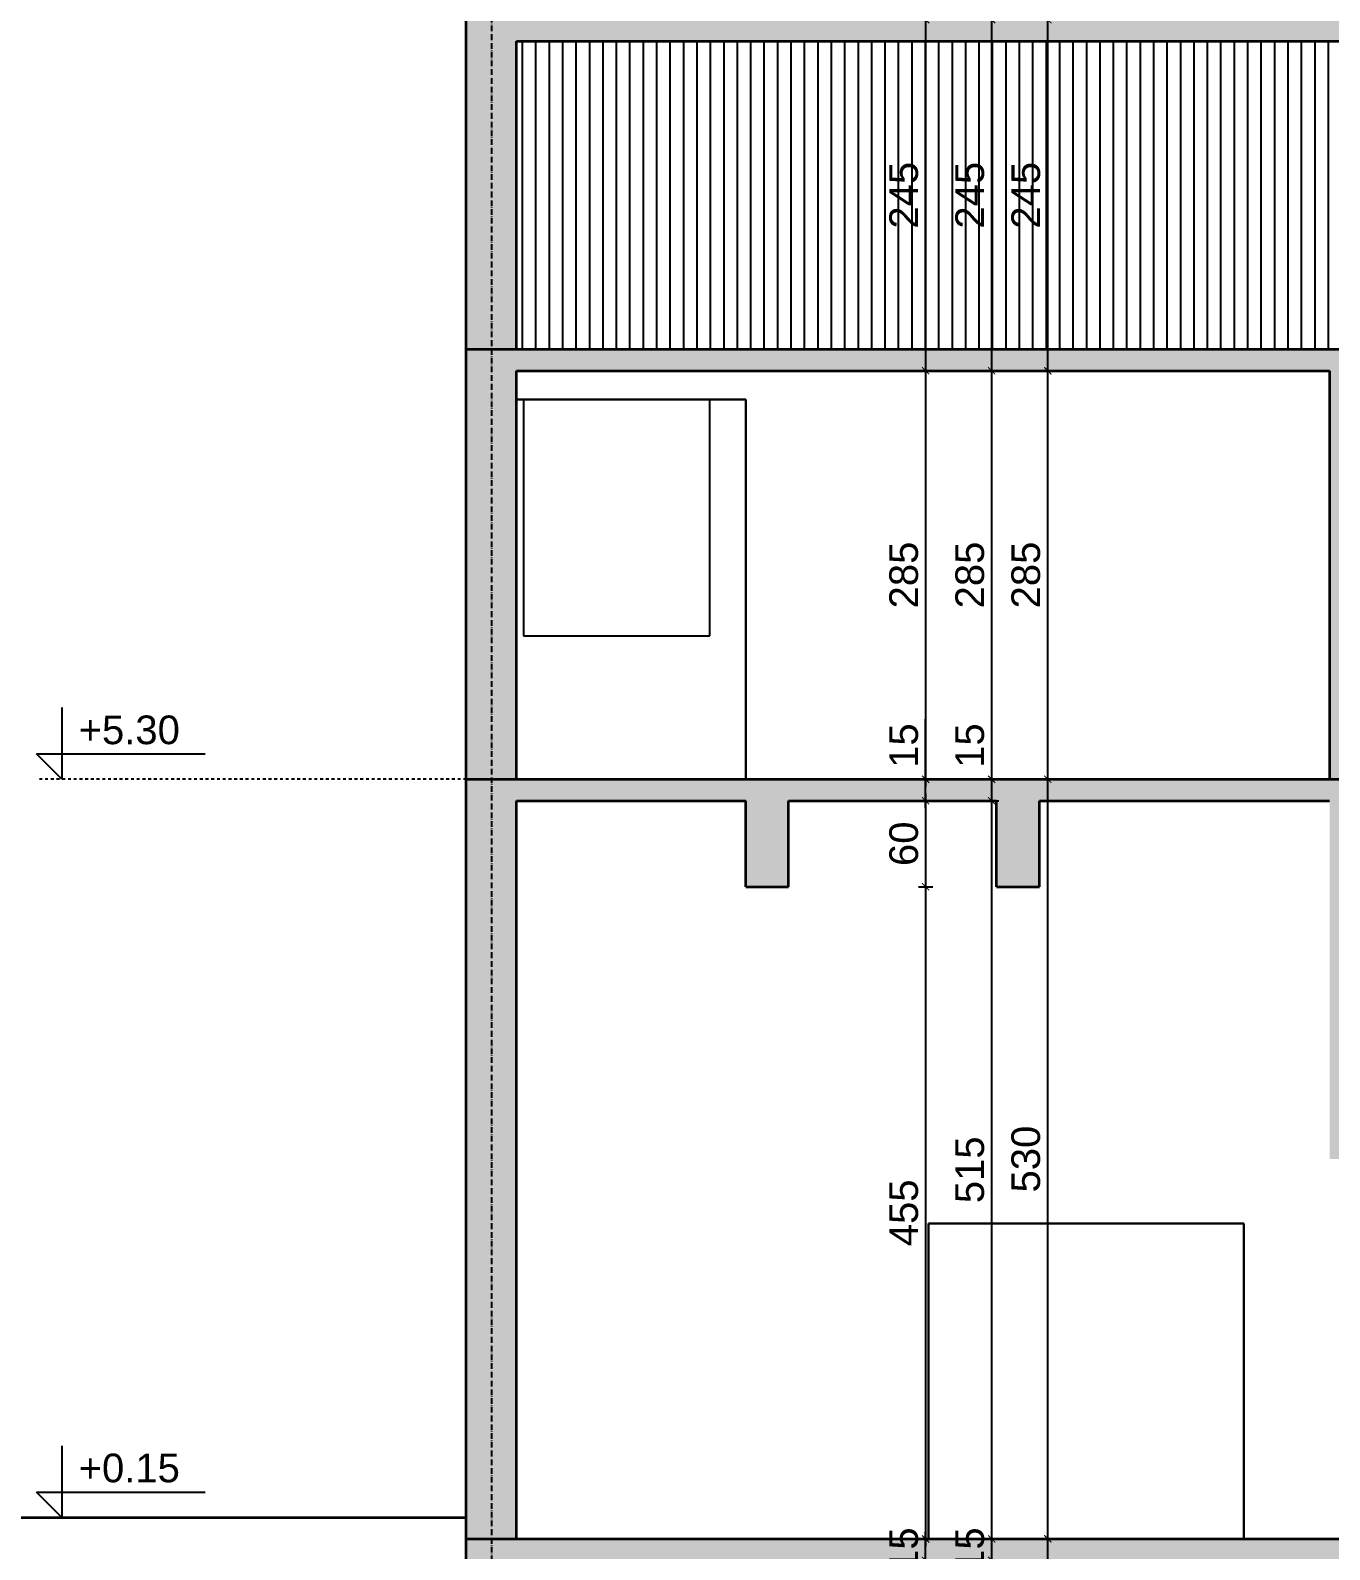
# Model space of a CAD drawing. Header units: inches. Extents: x -72385 to 39588, y -6525 to 66685.
# Drawn here: x 20788 to 21695, y 23618 to 24678 of the extents above; entities that cross this region are included whole.
import ezdxf

# ---------------------------------------------------------------- set-up
doc = ezdxf.new("R2010")
doc.units = ezdxf.units.IN
doc.header["$MEASUREMENT"] = 0
doc.linetypes.add('DashDot', pattern=[0.6, 0.4, -0.1, 0, -0.1])
doc.linetypes.add('Hidden', pattern=[0.4, 0.2, -0.2])
for name, color, linetype, lineweight in [('Надписи коти вътрешни', 252, 'Continuous', 25), ('Надписи нива', 252, 'Continuous', 25), ('Оси', 252, 'DashDot', 25), ('Фасади Разрези дебело', 7, 'Continuous', 35), ('Фасади Разрези средно', 252, 'Continuous', 30), ('Фасади Разрези тънко', 253, 'Continuous', 25), ('Щрих стени', 254, 'Continuous', 25)]:
    doc.layers.add(name, color=color, linetype=linetype, lineweight=lineweight)
doc.styles.add('Arial Regular', font='arial.ttf')
doc.styles.get("Standard").update_dxf_attribs({"font": 'arial.ttf'})
doc.dimstyles.new('Annotative', dxfattribs={"dimscale": 0, "dimtxt": 20, "dimasz": 5, "dimexe": 5, "dimexo": 5, "dimgap": 5, "dimtad": 1, "dimdec": 0, "dimzin": 0, "dimdsep": 46, "dimtxsty": 'Standard', "dimblk": 'ARCHTICK', "dimcen": 5, "dimdle": 5, "dimadec": 0, "dimazin": 0, "dimtfac": 1, "dimtdec": 0, "dimtofl": 0, "dimtmove": 0, "dimatfit": 3, "dimldrblk": 'ARCHTICK', "dimfxl": 5, "dimfxlon": 1, "dimtolj": 1, "dimtzin": 0, "dimarcsym": 1})

# ---------------------------------------------------------------- blocks, each defined once
blk = doc.blocks.new('_ArchTick')
at = {"color": 0, "linetype": 'ByBlock', "const_width": 0.15}
blk.add_lwpolyline([(-0.5, -0.5), (0.5, 0.5)], dxfattribs=at)
blk = doc.blocks.new('*D5325')
at = {"layer": 'Defpoints', "color": 0, "ltscale": 10, "transparency": 16777216}
for p in [(21343.3, 24155.9), (21412.6, 24155.9), (21343.3, 24140.9)]:
    blk.add_point(p, dxfattribs=at)
at = {"layer": 'Надписи коти вътрешни', "color": 0, "lineweight": -2, "ltscale": 10, "transparency": 16777216}
for p, q in [((21412.6, 24155.9), (21412.6, 24197.8)), ((21407.6, 24155.9), (21417.6, 24155.9)), ((21412.6, 24135.9), (21412.6, 24155.9)), ((21407.6, 24140.9), (21417.6, 24140.9))]:
    blk.add_line(p, q, dxfattribs=at)
at = {"layer": 'Надписи коти вътрешни', "color": 0, "lineweight": -2, "ltscale": 10, "transparency": 16777216, "xscale": 5, "yscale": 5, "zscale": 5}
for p, rotation in [((21412.6, 24155.9), 90), ((21412.6, 24140.9), 270)]:
    blk.add_blockref('_ArchTick', p, dxfattribs=dict(at, rotation=rotation))
at = {"layer": 'Надписи коти вътрешни', "color": 0, "ltscale": 10, "transparency": 16777216, "insert": (21397.4, 24179.4), "char_height": 20, "attachment_point": 5, "rotation": 90}
blk.add_mtext('\\A1;15', dxfattribs=at)
blk = doc.blocks.new('*D5324')
at = {"layer": 'Defpoints', "color": 0, "ltscale": 10, "transparency": 16777216}
for p in [(21343.3, 24140.9), (21317, 24080.9), (21412.6, 24080.9)]:
    blk.add_point(p, dxfattribs=at)
at = {"layer": 'Надписи коти вътрешни', "color": 0, "lineweight": -2, "ltscale": 10, "transparency": 16777216}
for p, q in [((21407.6, 24140.9), (21417.6, 24140.9)), ((21412.6, 24145.9), (21412.6, 24075.9)), ((21407.6, 24080.9), (21417.6, 24080.9))]:
    blk.add_line(p, q, dxfattribs=at)
at = {"layer": 'Надписи коти вътрешни', "color": 0, "lineweight": -2, "ltscale": 10, "transparency": 16777216, "xscale": 5, "yscale": 5, "zscale": 5}
for p, rotation in [((21412.6, 24140.9), 90), ((21412.6, 24080.9), 270)]:
    blk.add_blockref('_ArchTick', p, dxfattribs=dict(at, rotation=rotation))
at = {"layer": 'Надписи коти вътрешни', "color": 0, "ltscale": 10, "transparency": 16777216, "insert": (21397.4, 24110.9), "char_height": 20, "attachment_point": 5, "rotation": 90}
blk.add_mtext('\\A1;60', dxfattribs=at)
blk = doc.blocks.new('*D5322')
at = {"layer": 'Defpoints', "color": 0, "ltscale": 10, "transparency": 16777216}
for p in [(21389.4, 23625.9), (21412.6, 23625.9), (21368.4, 23610.9)]:
    blk.add_point(p, dxfattribs=at)
at = {"layer": 'Надписи коти вътрешни', "color": 0, "lineweight": -2, "ltscale": 10, "transparency": 16777216}
for p, q in [((21412.6, 23605.9), (21412.6, 23630.9)), ((21407.6, 23625.9), (21417.6, 23625.9)), ((21407.6, 23610.9), (21417.6, 23610.9))]:
    blk.add_line(p, q, dxfattribs=at)
at = {"layer": 'Надписи коти вътрешни', "color": 0, "lineweight": -2, "ltscale": 10, "transparency": 16777216, "xscale": 5, "yscale": 5, "zscale": 5}
for p, rotation in [((21412.6, 23625.9), 90), ((21412.6, 23610.9), 270)]:
    blk.add_blockref('_ArchTick', p, dxfattribs=dict(at, rotation=rotation))
at = {"layer": 'Надписи коти вътрешни', "color": 0, "ltscale": 10, "transparency": 16777216, "insert": (21397.4, 23618.4), "char_height": 20, "attachment_point": 5, "rotation": 90}
blk.add_mtext('\\A1;15', dxfattribs=at)
blk = doc.blocks.new('*D5321')
at = {"layer": 'Defpoints', "color": 0, "ltscale": 10, "transparency": 16777216}
for p in [(21317, 24080.9), (21334.6, 23625.9), (21412.6, 23625.9)]:
    blk.add_point(p, dxfattribs=at)
at = {"layer": 'Надписи коти вътрешни', "color": 0, "lineweight": -2, "ltscale": 10, "transparency": 16777216}
for p, q in [((21412.6, 24085.9), (21412.6, 23620.9)), ((21407.6, 24080.9), (21417.6, 24080.9)), ((21407.6, 23625.9), (21417.6, 23625.9))]:
    blk.add_line(p, q, dxfattribs=at)
at = {"layer": 'Надписи коти вътрешни', "color": 0, "lineweight": -2, "ltscale": 10, "transparency": 16777216, "xscale": 5, "yscale": 5, "zscale": 5}
for p, rotation in [((21412.6, 24080.9), 90), ((21412.6, 23625.9), 270)]:
    blk.add_blockref('_ArchTick', p, dxfattribs=dict(at, rotation=rotation))
at = {"layer": 'Надписи коти вътрешни', "color": 0, "ltscale": 10, "transparency": 16777216, "insert": (21397.4, 23853.4), "char_height": 20, "attachment_point": 5, "rotation": 90}
blk.add_mtext('\\A1;455', dxfattribs=at)
blk = doc.blocks.new('*D5320')
at = {"layer": 'Defpoints', "color": 0, "ltscale": 10, "transparency": 16777216}
for p in [(21343.3, 24685.9), (21334.6, 24440.9), (21412.6, 24440.9)]:
    blk.add_point(p, dxfattribs=at)
at = {"layer": 'Надписи коти вътрешни', "color": 0, "lineweight": -2, "ltscale": 10, "transparency": 16777216}
for p, q in [((21412.6, 24690.9), (21412.6, 24435.9)), ((21407.6, 24685.9), (21417.6, 24685.9)), ((21407.6, 24440.9), (21417.6, 24440.9))]:
    blk.add_line(p, q, dxfattribs=at)
at = {"layer": 'Надписи коти вътрешни', "color": 0, "lineweight": -2, "ltscale": 10, "transparency": 16777216, "xscale": 5, "yscale": 5, "zscale": 5}
for p, rotation in [((21412.6, 24685.9), 90), ((21412.6, 24440.9), 270)]:
    blk.add_blockref('_ArchTick', p, dxfattribs=dict(at, rotation=rotation))
at = {"layer": 'Надписи коти вътрешни', "color": 0, "ltscale": 10, "transparency": 16777216, "insert": (21397.4, 24563.4), "char_height": 20, "attachment_point": 5, "rotation": 90}
blk.add_mtext('\\A1;245', dxfattribs=at)
blk = doc.blocks.new('*D5310')
at = {"layer": 'Defpoints', "color": 0, "ltscale": 10, "transparency": 16777216}
for p in [(21357, 24440.9), (21357, 24155.9), (21412.6, 24155.9)]:
    blk.add_point(p, dxfattribs=at)
at = {"layer": 'Надписи коти вътрешни', "color": 0, "lineweight": -2, "ltscale": 10, "transparency": 16777216}
for p, q in [((21412.6, 24445.9), (21412.6, 24150.9)), ((21407.6, 24440.9), (21417.6, 24440.9)), ((21407.6, 24155.9), (21417.6, 24155.9))]:
    blk.add_line(p, q, dxfattribs=at)
at = {"layer": 'Надписи коти вътрешни', "color": 0, "lineweight": -2, "ltscale": 10, "transparency": 16777216, "xscale": 5, "yscale": 5, "zscale": 5}
for p, rotation in [((21412.6, 24440.9), 90), ((21412.6, 24155.9), 270)]:
    blk.add_blockref('_ArchTick', p, dxfattribs=dict(at, rotation=rotation))
at = {"layer": 'Надписи коти вътрешни', "color": 0, "ltscale": 10, "transparency": 16777216, "insert": (21397.4, 24298.4), "char_height": 20, "attachment_point": 5, "rotation": 90}
blk.add_mtext('\\A1;285', dxfattribs=at)
blk = doc.blocks.new('*D5055')
at = {"layer": 'Defpoints', "color": 0, "ltscale": 10, "transparency": 16777216}
for p in [(21404.3, 23625.9), (21458.7, 23625.9), (21404.3, 23610.9)]:
    blk.add_point(p, dxfattribs=at)
at = {"layer": 'Надписи коти вътрешни', "color": 0, "lineweight": -2, "ltscale": 10, "transparency": 16777216}
for p, q in [((21458.7, 23605.9), (21458.7, 23630.9)), ((21453.7, 23625.9), (21463.7, 23625.9)), ((21453.7, 23610.9), (21463.7, 23610.9))]:
    blk.add_line(p, q, dxfattribs=at)
at = {"layer": 'Надписи коти вътрешни', "color": 0, "lineweight": -2, "ltscale": 10, "transparency": 16777216, "xscale": 5, "yscale": 5, "zscale": 5}
for p, rotation in [((21458.7, 23625.9), 90), ((21458.7, 23610.9), 270)]:
    blk.add_blockref('_ArchTick', p, dxfattribs=dict(at, rotation=rotation))
at = {"layer": 'Надписи коти вътрешни', "color": 0, "ltscale": 10, "transparency": 16777216, "insert": (21443.5, 23618.4), "char_height": 20, "attachment_point": 5, "rotation": 90}
blk.add_mtext('\\A1;15', dxfattribs=at)
blk = doc.blocks.new('*D5053')
at = {"layer": 'Defpoints', "color": 0, "ltscale": 10, "transparency": 16777216}
for p in [(21326.9, 23625.9), (21497.9, 23625.9), (21320.1, 23265.9)]:
    blk.add_point(p, dxfattribs=at)
at = {"layer": 'Надписи коти вътрешни', "color": 0, "lineweight": -2, "ltscale": 10, "transparency": 16777216}
for p, q in [((21497.9, 23260.9), (21497.9, 23630.9)), ((21492.9, 23625.9), (21502.9, 23625.9)), ((21492.9, 23265.9), (21502.9, 23265.9))]:
    blk.add_line(p, q, dxfattribs=at)
at = {"layer": 'Надписи коти вътрешни', "color": 0, "lineweight": -2, "ltscale": 10, "transparency": 16777216, "xscale": 5, "yscale": 5, "zscale": 5}
for p, rotation in [((21497.9, 23625.9), 90), ((21497.9, 23265.9), 270)]:
    blk.add_blockref('_ArchTick', p, dxfattribs=dict(at, rotation=rotation))
at = {"layer": 'Надписи коти вътрешни', "color": 0, "ltscale": 10, "transparency": 16777216, "insert": (21482.6, 23445.9), "char_height": 20, "attachment_point": 5, "rotation": 90}
blk.add_mtext('\\A1;360', dxfattribs=at)
blk = doc.blocks.new('*D5052')
at = {"layer": 'Defpoints', "color": 0, "ltscale": 10, "transparency": 16777216}
for p in [(21349.7, 24440.9), (21458.7, 24440.9), (21346.2, 24155.9)]:
    blk.add_point(p, dxfattribs=at)
at = {"layer": 'Надписи коти вътрешни', "color": 0, "lineweight": -2, "ltscale": 10, "transparency": 16777216}
for p, q in [((21458.7, 24150.9), (21458.7, 24445.9)), ((21453.7, 24440.9), (21463.7, 24440.9)), ((21453.7, 24155.9), (21463.7, 24155.9))]:
    blk.add_line(p, q, dxfattribs=at)
at = {"layer": 'Надписи коти вътрешни', "color": 0, "lineweight": -2, "ltscale": 10, "transparency": 16777216, "xscale": 5, "yscale": 5, "zscale": 5}
for p, rotation in [((21458.7, 24440.9), 90), ((21458.7, 24155.9), 270)]:
    blk.add_blockref('_ArchTick', p, dxfattribs=dict(at, rotation=rotation))
at = {"layer": 'Надписи коти вътрешни', "color": 0, "ltscale": 10, "transparency": 16777216, "insert": (21443.5, 24298.4), "char_height": 20, "attachment_point": 5, "rotation": 90}
blk.add_mtext('\\A1;285', dxfattribs=at)
blk = doc.blocks.new('*D5051')
at = {"layer": 'Defpoints', "color": 0, "ltscale": 10, "transparency": 16777216}
for p in [(21329.4, 24440.9), (21497.9, 24440.9), (21346.2, 24155.9)]:
    blk.add_point(p, dxfattribs=at)
at = {"layer": 'Надписи коти вътрешни', "color": 0, "lineweight": -2, "ltscale": 10, "transparency": 16777216}
for p, q in [((21497.9, 24150.9), (21497.9, 24445.9)), ((21492.9, 24440.9), (21502.9, 24440.9)), ((21492.9, 24155.9), (21502.9, 24155.9))]:
    blk.add_line(p, q, dxfattribs=at)
at = {"layer": 'Надписи коти вътрешни', "color": 0, "lineweight": -2, "ltscale": 10, "transparency": 16777216, "xscale": 5, "yscale": 5, "zscale": 5}
for p, rotation in [((21497.9, 24440.9), 90), ((21497.9, 24155.9), 270)]:
    blk.add_blockref('_ArchTick', p, dxfattribs=dict(at, rotation=rotation))
at = {"layer": 'Надписи коти вътрешни', "color": 0, "ltscale": 10, "transparency": 16777216, "insert": (21482.6, 24298.4), "char_height": 20, "attachment_point": 5, "rotation": 90}
blk.add_mtext('\\A1;285', dxfattribs=at)
blk = doc.blocks.new('*D5050')
at = {"layer": 'Defpoints', "color": 0, "ltscale": 10, "transparency": 16777216}
for p in [(21349.7, 24685.9), (21458.7, 24685.9), (21346.2, 24440.9)]:
    blk.add_point(p, dxfattribs=at)
at = {"layer": 'Надписи коти вътрешни', "color": 0, "lineweight": -2, "ltscale": 10, "transparency": 16777216}
for p, q in [((21458.7, 24435.9), (21458.7, 24690.9)), ((21453.7, 24685.9), (21463.7, 24685.9)), ((21453.7, 24440.9), (21463.7, 24440.9))]:
    blk.add_line(p, q, dxfattribs=at)
at = {"layer": 'Надписи коти вътрешни', "color": 0, "lineweight": -2, "ltscale": 10, "transparency": 16777216, "xscale": 5, "yscale": 5, "zscale": 5}
for p, rotation in [((21458.7, 24685.9), 90), ((21458.7, 24440.9), 270)]:
    blk.add_blockref('_ArchTick', p, dxfattribs=dict(at, rotation=rotation))
at = {"layer": 'Надписи коти вътрешни', "color": 0, "ltscale": 10, "transparency": 16777216, "insert": (21443.5, 24563.4), "char_height": 20, "attachment_point": 5, "rotation": 90}
blk.add_mtext('\\A1;245', dxfattribs=at)
blk = doc.blocks.new('*D5049')
at = {"layer": 'Defpoints', "color": 0, "ltscale": 10, "transparency": 16777216}
for p in [(21329.4, 24685.9), (21497.9, 24685.9), (21346.2, 24440.9)]:
    blk.add_point(p, dxfattribs=at)
at = {"layer": 'Надписи коти вътрешни', "color": 0, "lineweight": -2, "ltscale": 10, "transparency": 16777216}
for p, q in [((21497.9, 24435.9), (21497.9, 24690.9)), ((21492.9, 24685.9), (21502.9, 24685.9)), ((21492.9, 24440.9), (21502.9, 24440.9))]:
    blk.add_line(p, q, dxfattribs=at)
at = {"layer": 'Надписи коти вътрешни', "color": 0, "lineweight": -2, "ltscale": 10, "transparency": 16777216, "xscale": 5, "yscale": 5, "zscale": 5}
for p, rotation in [((21497.9, 24685.9), 90), ((21497.9, 24440.9), 270)]:
    blk.add_blockref('_ArchTick', p, dxfattribs=dict(at, rotation=rotation))
at = {"layer": 'Надписи коти вътрешни', "color": 0, "ltscale": 10, "transparency": 16777216, "insert": (21482.6, 24563.4), "char_height": 20, "attachment_point": 5, "rotation": 90}
blk.add_mtext('\\A1;245', dxfattribs=at)
blk = doc.blocks.new('*D5038')
at = {"layer": 'Defpoints', "color": 0, "ltscale": 10, "transparency": 16777216}
for p in [(21367.2, 24140.9), (21458.7, 24140.9), (21346.2, 23625.9)]:
    blk.add_point(p, dxfattribs=at)
at = {"layer": 'Надписи коти вътрешни', "color": 0, "lineweight": -2, "ltscale": 10, "transparency": 16777216}
for p, q in [((21453.7, 24140.9), (21463.7, 24140.9)), ((21458.7, 23620.9), (21458.7, 24145.9)), ((21453.7, 23625.9), (21463.7, 23625.9))]:
    blk.add_line(p, q, dxfattribs=at)
at = {"layer": 'Надписи коти вътрешни', "color": 0, "lineweight": -2, "ltscale": 10, "transparency": 16777216, "xscale": 5, "yscale": 5, "zscale": 5}
for p, rotation in [((21458.7, 24140.9), 90), ((21458.7, 23625.9), 270)]:
    blk.add_blockref('_ArchTick', p, dxfattribs=dict(at, rotation=rotation))
at = {"layer": 'Надписи коти вътрешни', "color": 0, "ltscale": 10, "transparency": 16777216, "insert": (21443.5, 23883.4), "char_height": 20, "attachment_point": 5, "rotation": 90}
blk.add_mtext('\\A1;515', dxfattribs=at)
blk = doc.blocks.new('*D5037')
at = {"layer": 'Defpoints', "color": 0, "ltscale": 10, "transparency": 16777216}
for p in [(21346.2, 24155.9), (21458.7, 24155.9), (21349.7, 24140.9)]:
    blk.add_point(p, dxfattribs=at)
at = {"layer": 'Надписи коти вътрешни', "color": 0, "lineweight": -2, "ltscale": 10, "transparency": 16777216}
for p, q in [((21458.7, 24155.9), (21458.7, 24197.8)), ((21453.7, 24155.9), (21463.7, 24155.9)), ((21458.7, 24135.9), (21458.7, 24155.9)), ((21453.7, 24140.9), (21463.7, 24140.9))]:
    blk.add_line(p, q, dxfattribs=at)
at = {"layer": 'Надписи коти вътрешни', "color": 0, "lineweight": -2, "ltscale": 10, "transparency": 16777216, "xscale": 5, "yscale": 5, "zscale": 5}
for p, rotation in [((21458.7, 24155.9), 90), ((21458.7, 24140.9), 270)]:
    blk.add_blockref('_ArchTick', p, dxfattribs=dict(at, rotation=rotation))
at = {"layer": 'Надписи коти вътрешни', "color": 0, "ltscale": 10, "transparency": 16777216, "insert": (21443.5, 24179.4), "char_height": 20, "attachment_point": 5, "rotation": 90}
blk.add_mtext('\\A1;15', dxfattribs=at)
blk = doc.blocks.new('*D5036')
at = {"layer": 'Defpoints', "color": 0, "ltscale": 10, "transparency": 16777216}
for p in [(21329.4, 24155.9), (21497.9, 24155.9), (21346.2, 23625.9)]:
    blk.add_point(p, dxfattribs=at)
at = {"layer": 'Надписи коти вътрешни', "color": 0, "lineweight": -2, "ltscale": 10, "transparency": 16777216}
for p, q in [((21497.9, 23620.9), (21497.9, 24160.9)), ((21492.9, 24155.9), (21502.9, 24155.9)), ((21492.9, 23625.9), (21502.9, 23625.9))]:
    blk.add_line(p, q, dxfattribs=at)
at = {"layer": 'Надписи коти вътрешни', "color": 0, "lineweight": -2, "ltscale": 10, "transparency": 16777216, "xscale": 5, "yscale": 5, "zscale": 5}
for p, rotation in [((21497.9, 24155.9), 90), ((21497.9, 23625.9), 270)]:
    blk.add_blockref('_ArchTick', p, dxfattribs=dict(at, rotation=rotation))
at = {"layer": 'Надписи коти вътрешни', "color": 0, "ltscale": 10, "transparency": 16777216, "insert": (21482.6, 23890.9), "char_height": 20, "attachment_point": 5, "rotation": 90}
blk.add_mtext('\\A1;530', dxfattribs=at)

msp = doc.modelspace()

# ---------------------------------------------------------------- hatches: boundary and pattern name
at = {"layer": 'Щрих стени', "ltscale": 10}
h = msp.add_hatch(color=256, dxfattribs=at)
h.dxf.hatch_style = 1
h.paths.add_polyline_path([(22322.1, 24670.9), (22642.1, 24670.9), (22642.1, 24420.9), (22672.1, 24420.9), (22672.1, 24670.9), (22892.2, 24670.9), (22892.2, 24605.9), (22927.2, 24605.9), (22927.2, 24685.9), (21092, 24685.9), (21092, 24455.9), (21127, 24455.9), (21127, 24670.9), (22292.1, 24670.9), (22292.1, 24455.9), (22322.1, 24455.9)])
at = {"layer": 'Щрих стени', "ltscale": 10, "transparency": 33554610}
h = msp.add_hatch(dxfattribs=at)
h.set_pattern_fill('ANSI31', color=256, scale=75, angle=45)
h.paths.add_polyline_path([(22292.1, 24670.9), (21127, 24670.9), (21127, 24455.9), (22292.1, 24455.9)])
at = {"layer": 'Щрих стени', "ltscale": 10}
h = msp.add_hatch(color=256, dxfattribs=at)
h.dxf.hatch_style = 1
h.paths.add_polyline_path([(22672.1, 24420.9), (22322.1, 24420.9), (22322.1, 24455.9), (21092, 24455.9), (21092, 24155.9), (21127, 24155.9), (21127, 24440.9), (21694.6, 24440.9), (21694.6, 24155.9), (22059.6, 24155.9), (21884.6, 24205.9), (21724.6, 24205.9), (21724.6, 24440.9), (22292.1, 24440.9), (22292.1, 24365.9), (22322.1, 24365.9), (22322.1, 24405.9), (22642.1, 24405.9), (22642.1, 24155.9), (22672.1, 24155.9)])
h.paths.add_polyline_path([(22927.2, 24245.9), (22942.2, 24245.9), (22942.2, 24255.9), (22892.2, 24255.9), (22892.2, 24155.9), (22927.2, 24155.9)])
h = msp.add_hatch(color=256, dxfattribs=at)
h.dxf.hatch_style = 1
h.paths.add_polyline_path([(22322.1, 24140.9), (22642.1, 24140.9), (22642.1, 24100.9), (22672.1, 24100.9), (22672.1, 24140.9), (22927.2, 24140.9), (22927.2, 24155.9), (21092, 24155.9), (21092, 23625.9), (21127, 23625.9), (21127, 24140.9), (21287, 24140.9), (21287, 24080.9), (21317, 24080.9), (21317, 24140.9), (21462.1, 24140.9), (21462.1, 24080.9), (21492.1, 24080.9), (21492.1, 24140.9), (21694.6, 24140.9), (21694.6, 23890.9), (21724.6, 23890.9), (21724.6, 24070.9), (22292.1, 24070.9), (22292.1, 23890.9), (22322.1, 23890.9)])
h.paths.add_polyline_path([(22292.1, 24085.9), (21724.6, 24085.9), (21724.6, 24140.9), (22292.1, 24140.9)], flags=16)
h = msp.add_hatch(color=256, dxfattribs=at)
h.dxf.hatch_style = 1
h.paths.add_polyline_path([(23181.6, 23583.9), (23149.6, 23583.9), (23149.6, 23597.9), (23117.6, 23597.9), (23117.6, 23611.9), (23085.6, 23611.9), (23085.6, 23625.9), (21092, 23625.9), (21092, 23175.9), (21172, 23175.9), (21172, 23255.9), (21669.6, 23255.9), (21669.6, 23175.9), (21749.6, 23175.9), (21749.6, 23255.9), (22269.6, 23255.9), (22269.6, 23175.9), (22349.6, 23175.9), (22349.6, 23255.9), (22847.2, 23255.9), (22847.2, 23175.9), (22927.2, 23175.9), (22927.2, 23500.9), (23210.7, 23500.9), (23210.7, 23420.9), (23290.7, 23420.9), (23290.7, 23500.9), (23858.7, 23500.9), (23858.7, 23420.9), (23938.7, 23420.9), (23938.7, 23500.9), (24229.6, 23500.9), (24229.6, 23420.9), (24309.6, 23420.9), (24309.6, 23500.9), (24885.7, 23500.9), (24885.7, 23420.9), (24965.7, 23420.9), (24965.7, 23500.9), (25155.7, 23500.9), (25155.7, 23420.9), (25235.7, 23420.9), (25235.7, 23510.9), (24289.6, 23510.9), (24289.6, 23530.9), (24259.6, 23530.9), (24259.6, 23550.9), (23245.6, 23550.9), (23245.6, 23555.9), (23213.6, 23555.9), (23213.6, 23569.9), (23181.6, 23569.9)])
h.paths.add_polyline_path([(22877.2, 23265.9), (21142, 23265.9), (21142, 23610.9), (21357.4, 23610.9), (21357.4, 23555.9), (21387.4, 23555.9), (21387.4, 23610.9), (21687.1, 23610.9), (21687.1, 23265.9), (21717.1, 23265.9), (21717.1, 23610.9), (21992.1, 23610.9), (21992.1, 23265.9), (22022.1, 23265.9), (22022.1, 23610.9), (22292.1, 23610.9), (22292.1, 23265.9), (22322.1, 23265.9), (22322.1, 23610.9), (22584.4, 23610.9), (22584.4, 23265.9), (22614.4, 23265.9), (22614.4, 23610.9), (22877.2, 23610.9)], flags=16)

# ---------------------------------------------------------------- linework, layer by layer
at = {"layer": 'Надписи нива', "ltscale": 10}
for p, q in [((20809.7, 24205.9), (20809.7, 24155.9)), ((20792, 24173.6), (20909.7, 24173.6)), ((20809.7, 24155.9), (20792, 24173.6)), ((20809.7, 23690.9), (20809.7, 23640.9)), ((20792, 23658.6), (20909.7, 23658.6)), ((20809.7, 23640.9), (20792, 23658.6))]:
    msp.add_line(p, q, dxfattribs=at)
at = {"layer": 'Надписи нива', "linetype": 'Hidden', "ltscale": 10}
msp.add_line((21092, 24155.9), (20792, 24155.9), dxfattribs=at)
at = {"layer": 'Оси', "ltscale": 10}
msp.add_line((21109.6, 26090.9), (21109.6, 23040.9), dxfattribs=at)
at = {"layer": 'Фасади Разрези дебело', "ltscale": 10}
for p, q in [((21092, 23175.9), (21092, 25840.9)), ((21127, 24455.9), (21127, 24670.9)), ((21127, 24155.9), (21127, 24440.9)), ((21694.6, 24440.9), (21694.6, 24155.9)), ((21127, 23625.9), (21127, 24140.9)), ((21287, 24080.9), (21287, 24140.9)), ((21317, 24080.9), (21317, 24140.9)), ((21462.1, 24080.9), (21462.1, 24140.9)), ((21492.1, 24080.9), (21492.1, 24140.9))]:
    msp.add_line(p, q, dxfattribs=at)
at = {"layer": 'Фасади Разрези дебело', "ltscale": 10, "extrusion": (1.2091e-15, 1, -2.22045e-16)}
for p, q in [((21127, 24670.9), (22292.1, 24670.9)), ((21092, 24455.9), (22322.1, 24455.9)), ((21127, 24440.9), (21694.6, 24440.9)), ((21092, 24155.9), (22927.2, 24155.9)), ((21127, 24140.9), (21287, 24140.9)), ((21317, 24140.9), (21462.1, 24140.9)), ((21492.1, 24140.9), (21694.6, 24140.9)), ((21287, 24080.9), (21317, 24080.9)), ((21462.1, 24080.9), (21492.1, 24080.9)), ((20592, 23640.9), (21092, 23640.9)), ((21092, 23625.9), (23085.6, 23625.9))]:
    msp.add_line(p, q, dxfattribs=at)
at = {"layer": 'Фасади Разрези средно', "ltscale": 10, "extrusion": (1.2091e-15, 1, -2.22045e-16)}
for p, q in [((21127, 24420.9), (21287, 24420.9)), ((21414.6, 23845.9), (21634.6, 23845.9))]:
    msp.add_line(p, q, dxfattribs=at)
at = {"layer": 'Фасади Разрези средно', "ltscale": 10}
for p, q in [((21287, 24155.9), (21287, 24420.9)), ((21414.6, 23625.9), (21414.6, 23845.9)), ((21634.6, 23625.9), (21634.6, 23845.9))]:
    msp.add_line(p, q, dxfattribs=at)
at = {"layer": 'Фасади Разрези тънко', "ltscale": 10}
for p, q in [((21132, 24420.9), (21132, 24255.9)), ((21262, 24255.9), (21262, 24420.9)), ((21132, 24255.9), (21262, 24255.9))]:
    msp.add_line(p, q, dxfattribs=at)

# ---------------------------------------------------------------- texts
at = {"layer": 'Надписи нива', "ltscale": 10, "char_height": 20, "width": 180.489, "attachment_point": 1, "style": 'Arial Regular'}
for s, insert in [('+5.30', (20821.4, 24200.4)), ('+0.15', (20821.4, 23685.4))]:
    msp.add_mtext(s, dxfattribs=dict(at, insert=insert))

# ---------------------------------------------------------------- dimensions: what is measured, and where the dimension line sits
at = {"layer": 'Надписи коти вътрешни', "ltscale": 10}
for base, p1, p2, picture, middle in [((21497.9, 24685.9), (21346.2, 24440.9), (21329.4, 24685.9), '*D5049', (21482.6, 24563.4)), ((21412.6, 24440.9), (21343.3, 24685.9), (21334.6, 24440.9), '*D5320', (21397.4, 24563.4)), ((21458.7, 24685.9), (21346.2, 24440.9), (21349.7, 24685.9), '*D5050', (21443.5, 24563.4)), ((21497.9, 24440.9), (21346.2, 24155.9), (21329.4, 24440.9), '*D5051', (21482.6, 24298.4)), ((21458.7, 24440.9), (21346.2, 24155.9), (21349.7, 24440.9), '*D5052', (21443.5, 24298.4)), ((21412.6, 24155.9), (21357, 24440.9), (21357, 24155.9), '*D5310', (21397.4, 24298.4)), ((21412.6, 24155.9), (21343.3, 24140.9), (21343.3, 24155.9), '*D5325', (21397.4, 24179.4)), ((21497.9, 24155.9), (21346.2, 23625.9), (21329.4, 24155.9), '*D5036', (21482.6, 23890.9)), ((21412.6, 24080.9), (21343.3, 24140.9), (21317, 24080.9), '*D5324', (21397.4, 24110.9)), ((21458.7, 24140.9), (21346.2, 23625.9), (21367.2, 24140.9), '*D5038', (21443.5, 23883.4)), ((21412.6, 23625.9), (21317, 24080.9), (21334.6, 23625.9), '*D5321', (21397.4, 23853.4)), ((21497.9, 23625.9), (21320.1, 23265.9), (21326.9, 23625.9), '*D5053', (21482.6, 23445.9))]:
    dim = msp.add_linear_dim(base=base, p1=p1, p2=p2, angle=90, dimstyle='Annotative', override={"dimscale": 0, "dimtix": 0, "dimtofl": 0, "dimtmove": 0, "dimatfit": 3}, dxfattribs=at)
    dim.commit()
    dim.dimension.update_dxf_attribs({"geometry": picture, "text_midpoint": middle})
for base, p1, p2, picture, middle in [((21458.7, 24155.9), (21349.7, 24140.9), (21346.2, 24155.9), '*D5037', (21458.7, 24179.4)), ((21412.6, 23625.9), (21368.4, 23610.9), (21389.4, 23625.9), '*D5322', (21412.6, 23618.4)), ((21458.7, 23625.9), (21404.3, 23610.9), (21404.3, 23625.9), '*D5055', (21458.7, 23618.4))]:
    dim = msp.add_linear_dim(base=base, p1=p1, p2=p2, angle=90, dimstyle='Annotative', override={"dimscale": 0, "dimtix": 0, "dimtofl": 0, "dimtmove": 0, "dimatfit": 3}, dxfattribs=at)
    dim.commit()
    dim.dimension.update_dxf_attribs({"geometry": picture, "text_midpoint": middle, "dimtype": 128})

doc.saveas('drawing.dxf')
